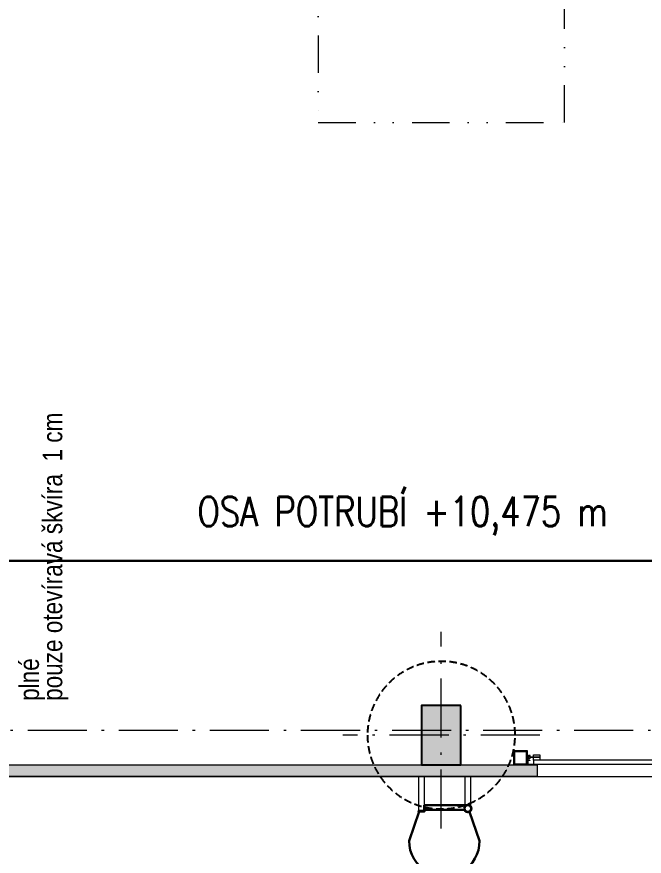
# Model space of a CAD drawing. Header units: millimetres. Extents: x 325046 to 1268204, y 1875583 to 2761998.
# Drawn here: x 719768 to 726139, y 2469612 to 2478143 of the extents above; entities that cross this region are included whole.
import ezdxf

# ---------------------------------------------------------------- set-up
doc = ezdxf.new("R2010")
doc.units = ezdxf.units.MM
doc.header["$LTSCALE"] = 100
doc.header["$PDMODE"] = 65
for name, pattern in [('$AUDIT_BAD_LTYPE1', [0]), ('ACAD_ISO10W100', [18.5, 12, -3, 0.5, -3]), ('DASHED', [0.75, 0.5, -0.25]), ('DIVIDE', [31.75, 12.7, -6.35, 0, -6.35, 0, -6.35]), ('SO02_F11anp01$0${ Leader Line}', [0])]:
    doc.linetypes.add(name, pattern=pattern)
for name, color, linetype, lineweight, true_color in [('Korabek-text', 7, 'Continuous', 0, 0x7a7a7a), ('Korabek-trasy', 7, 'Continuous', 30, 0x7478c3), ('Manipulační - obrys - 1. etapa', 7, 'Continuous', 13, 0x1a63a8), ('OCELOVÉ KONSTRUKCE', 7, 'Continuous', 13, 0x2865c8), ('otvory', 7, 'Continuous', 20, 0xb30000), ('POŽÁRNÍ ŽEBŘÍK', 7, 'Continuous', 13, 0x4752b3), ('Světlíky', 7, 'DIVIDE', 15, 0xf81696), ('Šrafy - VÝPLŇ', 7, 'Continuous', 15, 0x9b9908)]:
    doc.layers.add(name, color=color, linetype=linetype, lineweight=lineweight, true_color=true_color)
for name, color, linetype in [('kóty 100', 5, 'Continuous'), ('Kóty osové', 5, 'Continuous'), ('ŽB- SLOUPY', 3, 'Continuous')]:
    doc.layers.add(name, color=color, linetype=linetype)
for name, color, linetype, lineweight in [('Objekty - osy', 5, 'ACAD_ISO10W100', 20), ('OBVODOVÝ PLÁŠŤ', 2, 'Continuous', 9), ('PŘEDĚL', 8, 'Continuous', 5), ('ŽB - Šraf-prefa', 253, 'Continuous', 13)]:
    doc.layers.add(name, color=color, linetype=linetype, lineweight=lineweight)
doc.layers.add('Příprava na dock', color=7, linetype='Continuous', true_color=0x616161)
doc.styles.add('ARIAL NARROW', font='ARIALN.TTF')
doc.styles.add('ARIL-TENKÝ', font='arial.ttf')
doc.styles.add('ROMANS', font='romans.shx', dxfattribs={"width": 0.8})
doc.dimstyles.new('400', dxfattribs={"dimscale": 400, "dimtxt": 2.5, "dimasz": 2, "dimexe": 1, "dimexo": 12, "dimgap": 1, "dimtad": 1, "dimdec": 0, "dimzin": 0, "dimdsep": 46, "dimtxsty": 'ARIL-TENKÝ', "dimblk": 'ARCHTICK', "dimcen": 4, "dimdle": 1, "dimclrd": 256, "dimclre": 256, "dimclrt": 7, "dimadec": 0, "dimazin": 0, "dimtfac": 1, "dimtdec": 0, "dimtix": 1, "dimtofl": 0, "dimtmove": 0, "dimatfit": 0, "dimldrblk": 'OBLIQUE', "dimfxl": 1, "dimtolj": 1, "dimtzin": 0, "dimlwd": -1, "dimlwe": -1, "dimarcsym": 0})

# ---------------------------------------------------------------- blocks, each defined once
blk = doc.blocks.new('H1 PU')
at = {"layer": 'Příprava na dock', "linetype": 'DASHED', "ltscale": 1.5}
blk.add_circle((1537735.9, -4876565), 750, dxfattribs=at)
blk = doc.blocks.new('A$C7DC35752')
at = {"layer": 'OCELOVÉ KONSTRUKCE', "flags": 128}
blk.add_lwpolyline([(0, 140), (0, 0), (140, 0), (140, 140), (0, 140)], dxfattribs=at)
blk.add_lwpolyline([(10, 130), (10, 10), (130, 10), (130, 130)], close=True, dxfattribs=at)
blk = doc.blocks.new('A$C73023567')
at = {"layer": 'Korabek-trasy'}
blk.add_line((23274.7, 6565.6), (13475.3, 6565.6), dxfattribs=at)
at = {"layer": 'Korabek-text', "insert": (15799.6, 6827), "char_height": 300, "width": 28411.347, "attachment_point": 7, "rotation": 0, "style": 'ROMANS'}
blk.add_mtext('OSA POTRUBÍ +10,475 m', dxfattribs=at)
blk = doc.blocks.new('A$C404D2E39')
at = {"layer": 'POŽÁRNÍ ŽEBŘÍK', "linetype": 'Continuous', "lineweight": 30}
for p, q in [((0, 368), (103.8, 67.5)), ((716, 368), (613.6, 71.7)), ((558, 50.5), (158, 50.5)), ((158, 5), (577.2, 5))]:
    blk.add_line(p, q, dxfattribs=at)
blk.add_lwpolyline([(151.8, 9.4, 0.414214), (156.1, 5), (158, 5), (158, 67.5), (95.5, 67.5), (95.5, 65.6, 0.414214), (99.9, 61.3), (143, 61.3, -0.414214), (151.8, 52.5)], format="xyb", close=True, dxfattribs=at)
for radius in [38, 33]:
    blk.add_circle((596, 38), radius, dxfattribs=at)
blk.add_arc((358, 368), 358, 360, 180, dxfattribs=at)
blk = doc.blocks.new('A$C705562B2')
at = {"layer": 'POŽÁRNÍ ŽEBŘÍK'}
for p, q in [((89.9, 283.3), (89.9, 0)), ((148, 339.6), (148, 0)), ((558, 283.3), (558, 0)), ((616.1, 339.6), (616.1, 0))]:
    blk.add_line(p, q, dxfattribs=at)
at = {"layer": 'POŽÁRNÍ ŽEBŘÍK', "xscale": -1, "rotation": 0.0002103948148501899}
blk.add_blockref('A$C404D2E39', (716, 278.3), dxfattribs=at)
blk = doc.blocks.new('_ARCHTICK')
at = {"color": 0, "linetype": 'ByBlock', "const_width": 0.15}
blk.add_lwpolyline([(-0.5, -0.5), (0.5, 0.5)], dxfattribs=at)
blk = doc.blocks.new('*D1557')
at = {"layer": 'Defpoints', "color": 0, "transparency": 16777216}
for p in [(705683.7, 2470422.7), (1018473.7, 2470422.7), (705683.7, 2462679.9)]:
    blk.add_point(p, dxfattribs=at)
at = {"layer": 'Kóty osové', "transparency": 16777216}
for p, q in [((705683.7, 2465622.7), (705683.7, 2462279.9)), ((1018473.7, 2465622.7), (1018473.7, 2462279.9)), ((1018873.7, 2462679.9), (705283.7, 2462679.9))]:
    blk.add_line(p, q, dxfattribs=at)
at = {"layer": 'Kóty osové', "transparency": 16777216, "xscale": 800, "yscale": 800, "zscale": 800, "rotation": 180}
blk.add_blockref('_ARCHTICK', (705683.7, 2462679.9), dxfattribs=at)
at = {"layer": 'Kóty osové', "transparency": 16777216, "xscale": 800, "yscale": 800, "zscale": 800}
blk.add_blockref('_ARCHTICK', (1018473.7, 2462679.9), dxfattribs=at)
at = {"layer": 'Kóty osové', "color": 7, "transparency": 16777216, "insert": (862078.7, 2463590.9), "char_height": 1000, "attachment_point": 5, "style": 'ARIL-TENKÝ'}
blk.add_mtext('\\A1;312790', dxfattribs=at)
blk = doc.blocks.new('_Oblique')
at = {"color": 0, "lineweight": -2}
blk.add_line((-0.5, -0.5), (0.5, 0.5), dxfattribs=at)

msp = doc.modelspace()

# ---------------------------------------------------------------- hatches: boundary and pattern name
at = {"layer": 'Šrafy - VÝPLŇ', "linetype": 'ByBlock', "ltscale": 100}
h = msp.add_hatch(color=256, dxfattribs=at)
h.dxf.hatch_style = 1
h.paths.add_polyline_path([(725053.7, 2470542.7), (717728.7, 2470542.7), (717728.7, 2470422.7), (725053.7, 2470422.7)])
at = {"layer": 'ŽB - Šraf-prefa'}
h = msp.add_hatch(color=256, dxfattribs=at)
h.dxf.hatch_style = 1
h.paths.add_polyline_path([(724278.7, 2471142.7), (723878.7, 2471142.7), (723878.7, 2470542.7), (724278.7, 2470542.7)])

# ---------------------------------------------------------------- linework, layer by layer
at = {"layer": 'Manipulační - obrys - 1. etapa'}
msp.add_lwpolyline([(1078473.7, 2536304.3), (1020165.4, 2469009.6), (1008323.1, 2455342.1, -0.222755), (1001625.4, 2452363.4), (995702.1, 2452358.5), (995702.1, 2449363.8), (830802.7, 2449363.2, -0.183129), (804292.9, 2459409.4, 0.378966), (775131.9, 2459409.3, -0.183128), (748622.2, 2449362.9), (705683.7, 2449362.8), (705683.7, 2470422.7), (1018473.7, 2470422.7), (1018513.7, 2494382.7), (1018473.7, 2542472.7), (1018473.7, 2542472.7), (1018473.7, 2542472.7), (1018473.7, 2542472.7), (1018578.7, 2542472.7)], format="xyb", dxfattribs=at)
at = {"layer": 'Objekty - osy', "ltscale": 0.5}
for points in [[(724078.7, 2469892.7), (724078.7, 2471892.7)], [(705078.7, 2470892.7), (1019078.7, 2470892.7)], [(725078.7, 2470842.7), (723078.7, 2470842.7)]]:
    msp.add_lwpolyline(points, dxfattribs=at)
at = {"layer": 'OBVODOVÝ PLÁŠŤ'}
msp.add_lwpolyline([(717728.7, 2470542.7), (725053.7, 2470542.7), (725053.7, 2470422.7), (717728.7, 2470422.7), (717728.7, 2470542.7)], dxfattribs=at)
at = {"layer": 'otvory'}
msp.add_lwpolyline([(729083.2, 2470547.7), (729083.2, 2470587.7), (725014.1, 2470587.7), (725014.1, 2470547.7), (729083.2, 2470547.7)], dxfattribs=at)
at = {"layer": 'PŘEDĚL'}
for points in [[(724948.7, 2470612.7), (724964.4, 2470640), (724976.6, 2470640), (724980.7, 2470634.4), (724978.3, 2470632.6), (724975.1, 2470637), (724966.2, 2470637), (724951.7, 2470611.9), (724951.7, 2470586.9), (724976.7, 2470586.9), (724976.7, 2470583.9), (724948.7, 2470583.9)], [(725053.7, 2470542.7), (724953.7, 2470542.7), (724953.7, 2470612.7), (724958.7, 2470612.7), (724958.7, 2470547.7), (725053.7, 2470547.7), (725053.7, 2470542.7)]]:
    msp.add_lwpolyline(points, dxfattribs=at)
msp.add_lwpolyline([(724963.9, 2470605.9), (724963.9, 2470629.9, -0.414214), (724968.9, 2470634.9), (724972.1, 2470634.9, -0.414214), (724977.1, 2470629.9), (724977.1, 2470605.9, -0.414214), (724972.1, 2470600.9), (724968.9, 2470600.9, -0.414214)], format="xyb", close=True, dxfattribs=at)
for points in [[(724977.1, 2470614.3), (724977.1, 2470622.1), (725078.2, 2470622.1), (725078.2, 2470614.3)], [(725014.1, 2470587.7), (725014.1, 2470644.3), (725078.2, 2470644.3), (725078.2, 2470587.7)]]:
    msp.add_lwpolyline(points, close=True, dxfattribs=at)
at = {"layer": 'Světlíky', "ltscale": 0.3}
msp.add_lwpolyline([(722828.7, 2477067.7), (725328.7, 2477067.7), (725328.7, 2482717.7), (722828.7, 2482717.7)], close=True, dxfattribs=at)
at = {"layer": 'ŽB- SLOUPY'}
msp.add_lwpolyline([(724278.7, 2471142.7), (723878.7, 2471142.7), (723878.7, 2470542.7), (724278.7, 2470542.7)], close=True, dxfattribs=at)

# ---------------------------------------------------------------- block references
at = {"layer": 'Korabek-trasy', "linetype": 'SO02_F11anp01$0${ Leader Line}'}
msp.add_blockref('A$C73023567', (705803.7, 2466047.2), dxfattribs=at)
at = {"layer": 'OCELOVÉ KONSTRUKCE', "linetype": '$AUDIT_BAD_LTYPE1', "rotation": 180}
msp.add_blockref('A$C7DC35752', (724953.7, 2470682.7), dxfattribs=at)
at = {"layer": 'POŽÁRNÍ ŽEBŘÍK', "ltscale": 2, "transparency": 33554687, "rotation": 180}
msp.add_blockref('A$C705562B2', (724467.8, 2470413.7), dxfattribs=at)
at = {"layer": 'Příprava na dock', "xscale": -1, "rotation": 89.99999999999993}
msp.add_blockref('H1 PU', (-4152486.3, 4008578.7), dxfattribs=at)

# ---------------------------------------------------------------- texts
at = {"layer": 'kóty 100', "color": 7, "ltscale": 100, "style": 'ARIAL NARROW'}
for s, p in [('pouze otevíravá škvíra  1 cm', (720229.3, 2471190.8)), ('plné', (719992.6, 2471190.8))]:
    msp.add_text(s, height=200, rotation=90, dxfattribs=at).set_placement(p)

# ---------------------------------------------------------------- dimensions: what is measured, and where the dimension line sits
at = {"layer": 'Kóty osové'}
dim = msp.add_linear_dim(base=(705683.7, 2462679.9), p1=(1018473.7, 2470422.7), p2=(705683.7, 2470422.7), dimstyle='400', override={"dimtmove": 1}, dxfattribs=at)
dim.commit()
dim.dimension.update_dxf_attribs({"geometry": '*D1557', "text_midpoint": (862078.7, 2463590.9)})

doc.saveas('drawing.dxf')
